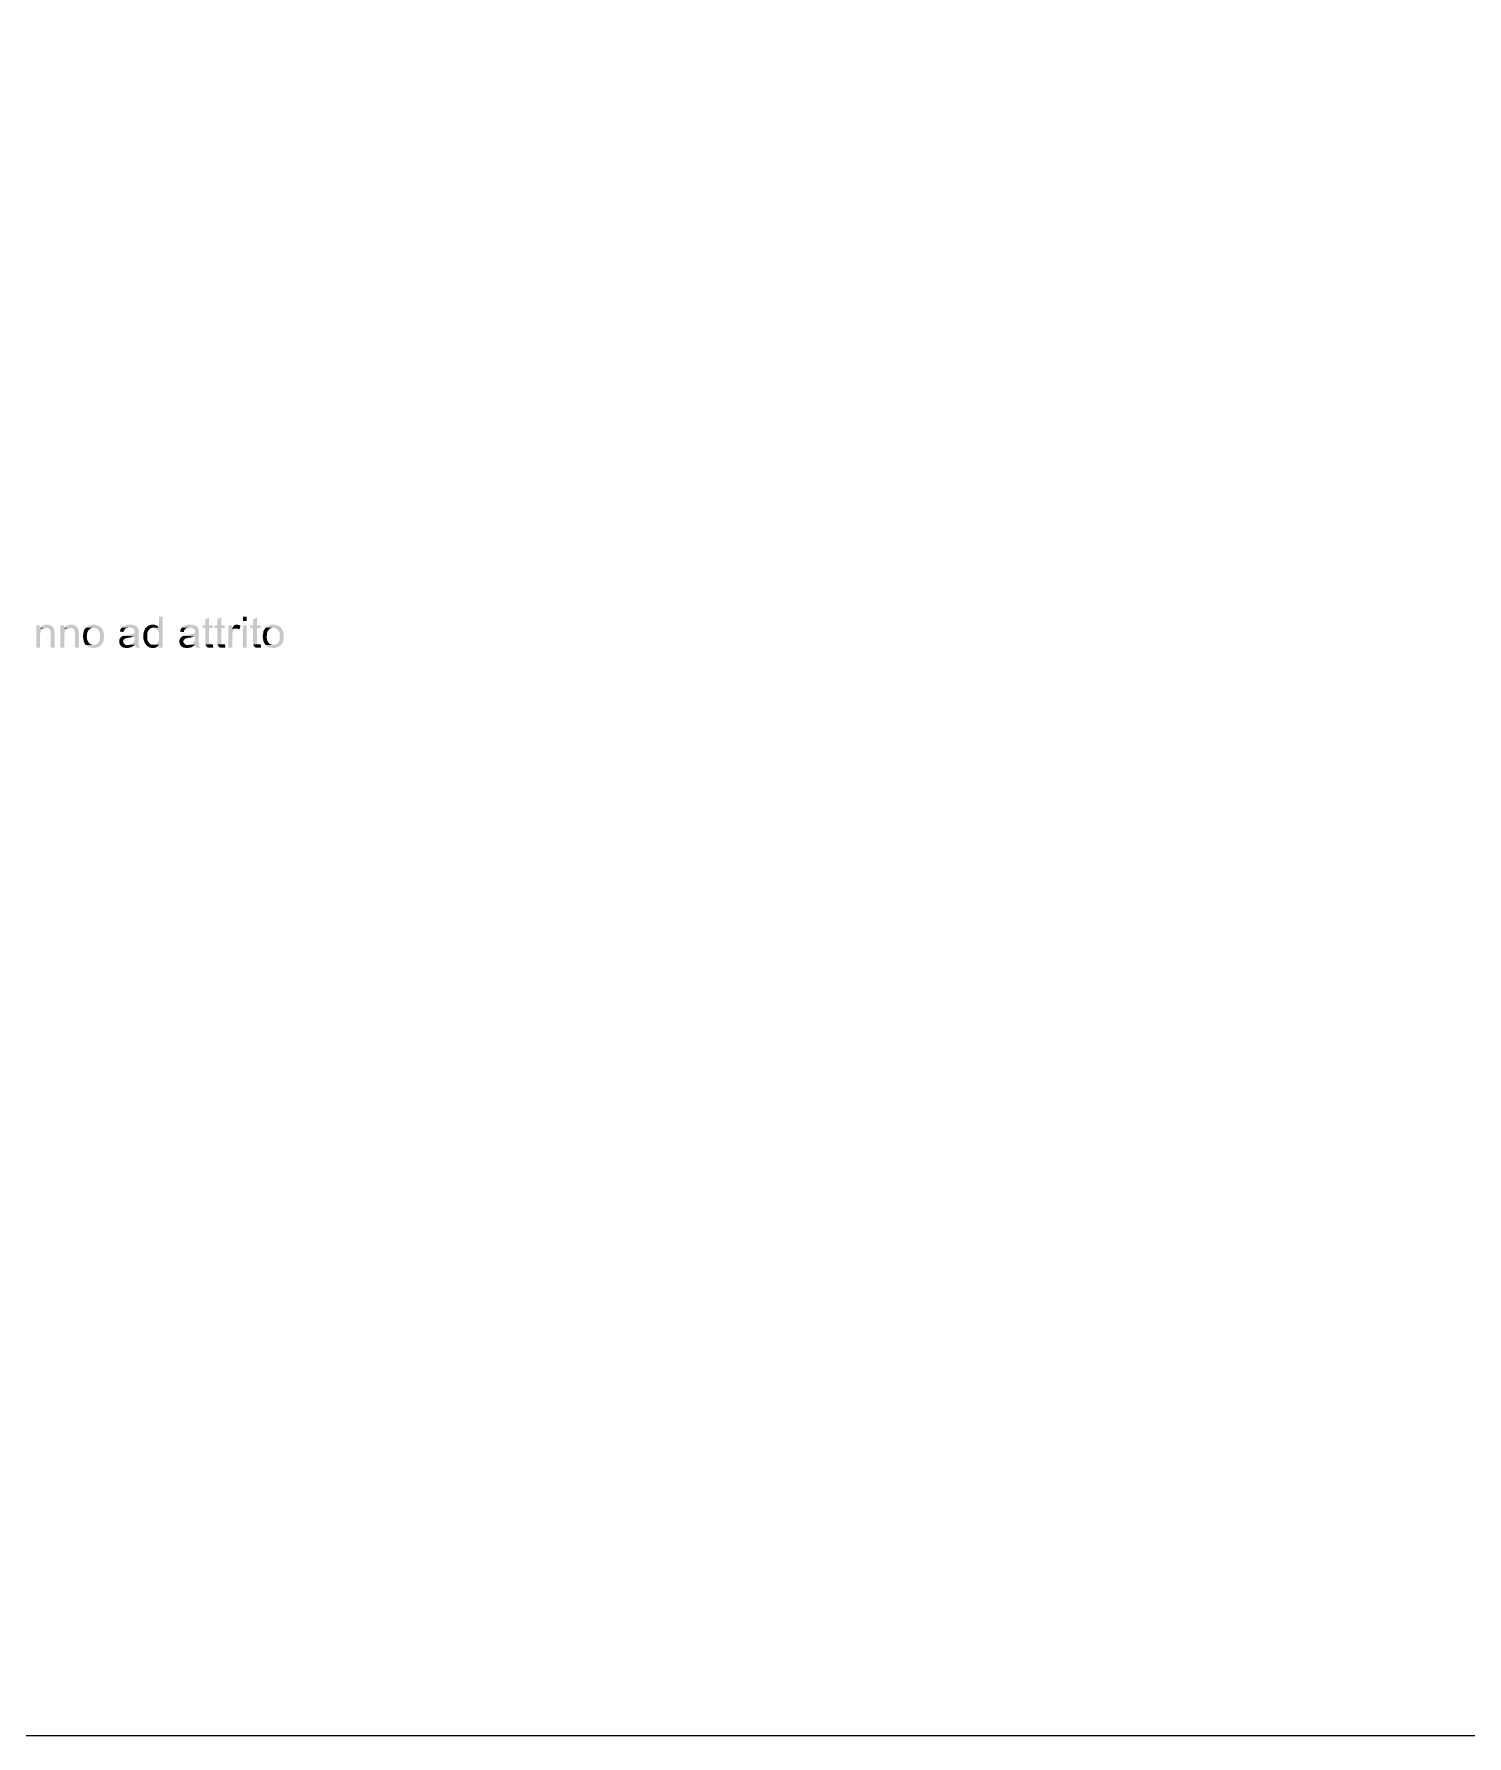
# Model space of a CAD drawing. Header units: millimetres. Extents: x -35.3 to 0.3, y 0.4 to 20.6.
# Drawn here: x -30.95 to -26.6, y 0.38 to 5.54 of the extents above; entities that cross this region are included whole.
import ezdxf

# ---------------------------------------------------------------- set-up
doc = ezdxf.new("R2010")
doc.units = ezdxf.units.MM
doc.layers.add('PDF _Geometria', color=7, linetype='Continuous')
doc.layers.add('PDF _Riempimenti solidi', color=7, linetype='Continuous')

msp = doc.modelspace()

# ---------------------------------------------------------------- hatches: boundary and pattern name
at = {"layer": 'PDF _Riempimenti solidi', "transparency": 33554559}
for points in [[(-30.556, 3.7777), (-30.5677, 3.7777), (-30.5677, 3.7443), (-30.5852, 3.7443), (-30.5827, 3.7443), (-30.5802, 3.7435), (-30.5777, 3.7427), (-30.576, 3.741), (-30.5735, 3.7393), (-30.571, 3.7368), (-30.5702, 3.7352), (-30.5693, 3.7335), (-30.5685, 3.731), (-30.5677, 3.7285), (-30.5668, 3.726), (-30.5668, 3.7093), (-30.5677, 3.7068), (-30.5685, 3.7043), (-30.5693, 3.7018), (-30.5702, 3.7002), (-30.5735, 3.6968), (-30.5752, 3.6952), (-30.5777, 3.6935), (-30.5793, 3.6927), (-30.5668, 3.6927), (-30.5668, 3.6843), (-30.556, 3.6843)], [(-30.4152, 3.776), (-30.4268, 3.7693), (-30.4268, 3.7518), (-30.4352, 3.7518), (-30.4352, 3.7435), (-30.4268, 3.7435), (-30.4268, 3.6968), (-30.426, 3.6943), (-30.4093, 3.6943), (-30.411, 3.6943), (-30.4127, 3.6952), (-30.4135, 3.6952), (-30.4152, 3.6968), (-30.4152, 3.7435), (-30.4043, 3.7435), (-30.4043, 3.7518), (-30.4152, 3.7518)], [(-30.3785, 3.776), (-30.3902, 3.7693), (-30.3902, 3.7518), (-30.3985, 3.7518), (-30.3985, 3.7435), (-30.3902, 3.7435), (-30.3902, 3.6968), (-30.3893, 3.6943), (-30.3727, 3.6943), (-30.3743, 3.6943), (-30.376, 3.6952), (-30.3768, 3.6952), (-30.3785, 3.6968), (-30.3785, 3.7435), (-30.3677, 3.7435), (-30.3677, 3.7518), (-30.3785, 3.7518)], [(-30.301, 3.7652), (-30.301, 3.7777), (-30.3127, 3.7777), (-30.3127, 3.7652)], [(-30.2702, 3.776), (-30.2818, 3.7693), (-30.2818, 3.7518), (-30.2902, 3.7518), (-30.2902, 3.7435), (-30.2818, 3.7435), (-30.2818, 3.6968), (-30.281, 3.6943), (-30.2643, 3.6943), (-30.266, 3.6943), (-30.2677, 3.6952), (-30.2685, 3.6952), (-30.2702, 3.6968), (-30.2702, 3.7435), (-30.2593, 3.7435), (-30.2593, 3.7518), (-30.2702, 3.7518)], [(-30.9285, 3.7518), (-30.9393, 3.7518), (-30.9393, 3.6843), (-30.9277, 3.6843), (-30.9277, 3.726), (-30.9268, 3.7293), (-30.926, 3.7318), (-30.926, 3.7343), (-30.9243, 3.736), (-30.9235, 3.7377), (-30.9218, 3.7393), (-30.9193, 3.741), (-30.9168, 3.7427), (-30.9285, 3.7427)], [(-30.9268, 3.7443), (-30.9285, 3.7427), (-30.9168, 3.7427), (-30.9143, 3.7435), (-30.9093, 3.7435)], [(-30.9068, 3.7535), (-30.9127, 3.7535), (-30.9152, 3.7527), (-30.9177, 3.7518), (-30.9193, 3.751), (-30.9218, 3.7493), (-30.9235, 3.7485), (-30.9252, 3.7468), (-30.9268, 3.7443), (-30.9093, 3.7435), (-30.906, 3.7435), (-30.9035, 3.7427), (-30.9018, 3.7418), (-30.8993, 3.7402), (-30.8977, 3.7385), (-30.8968, 3.736), (-30.896, 3.7343), (-30.896, 3.7318), (-30.8952, 3.7285), (-30.8952, 3.6843), (-30.8835, 3.6843), (-30.8835, 3.7268), (-30.8843, 3.7302), (-30.8843, 3.7368), (-30.8852, 3.7385), (-30.886, 3.741), (-30.8868, 3.7435), (-30.8885, 3.746), (-30.8893, 3.7468), (-30.891, 3.7485), (-30.8935, 3.7502), (-30.896, 3.7518), (-30.8968, 3.7518), (-30.8993, 3.7527), (-30.9018, 3.7535), (-30.9043, 3.7535)], [(-30.8552, 3.7518), (-30.866, 3.7518), (-30.866, 3.6843), (-30.8543, 3.6843), (-30.8543, 3.726), (-30.8535, 3.7293), (-30.8527, 3.7318), (-30.8527, 3.7343), (-30.851, 3.736), (-30.8502, 3.7377), (-30.8485, 3.7393), (-30.846, 3.741), (-30.8435, 3.7427), (-30.8552, 3.7427)], [(-30.8535, 3.7443), (-30.8552, 3.7427), (-30.8435, 3.7427), (-30.841, 3.7435), (-30.836, 3.7435)], [(-30.8335, 3.7535), (-30.8393, 3.7535), (-30.8418, 3.7527), (-30.8443, 3.7518), (-30.846, 3.751), (-30.8485, 3.7493), (-30.8502, 3.7485), (-30.8518, 3.7468), (-30.8535, 3.7443), (-30.836, 3.7435), (-30.8327, 3.7435), (-30.8302, 3.7427), (-30.8285, 3.7418), (-30.826, 3.7402), (-30.8243, 3.7385), (-30.8235, 3.736), (-30.8227, 3.7343), (-30.8227, 3.7318), (-30.8218, 3.7285), (-30.8218, 3.6843), (-30.8102, 3.6843), (-30.8102, 3.7268), (-30.811, 3.7302), (-30.811, 3.7368), (-30.8118, 3.7385), (-30.8127, 3.741), (-30.8135, 3.7435), (-30.8152, 3.746), (-30.8177, 3.7485), (-30.8202, 3.7502), (-30.8227, 3.7518), (-30.8235, 3.7518), (-30.8285, 3.7535), (-30.831, 3.7535)], [(-30.7885, 3.7443), (-30.7902, 3.7427), (-30.7918, 3.741), (-30.7927, 3.7385), (-30.7943, 3.7368), (-30.796, 3.7318), (-30.796, 3.7293), (-30.7968, 3.7268), (-30.7968, 3.7243), (-30.7977, 3.721), (-30.7977, 3.7152), (-30.7968, 3.7118), (-30.7968, 3.7093), (-30.796, 3.7068), (-30.796, 3.7043), (-30.7952, 3.7018), (-30.7935, 3.6993), (-30.7927, 3.6977), (-30.7918, 3.6952), (-30.7902, 3.6935), (-30.7885, 3.6918), (-30.766, 3.6927), (-30.7693, 3.6927), (-30.7718, 3.6935), (-30.7743, 3.6943), (-30.776, 3.6952), (-30.7785, 3.6968), (-30.7802, 3.6985), (-30.781, 3.701), (-30.7827, 3.7027), (-30.7835, 3.7043), (-30.7852, 3.7093), (-30.7852, 3.7118), (-30.786, 3.7152), (-30.786, 3.7185), (-30.7852, 3.7218), (-30.7852, 3.7268), (-30.7835, 3.7318), (-30.7827, 3.7343), (-30.781, 3.736), (-30.7802, 3.7377), (-30.7793, 3.7385), (-30.7777, 3.7402), (-30.7752, 3.7418), (-30.7735, 3.7427), (-30.771, 3.7435), (-30.7685, 3.7443), (-30.766, 3.7443)], [(-30.766, 3.7535), (-30.771, 3.7535), (-30.7735, 3.7527), (-30.776, 3.7518), (-30.7785, 3.751), (-30.781, 3.7502), (-30.7827, 3.7493), (-30.7852, 3.7477), (-30.7868, 3.746), (-30.7885, 3.7443), (-30.7652, 3.7443), (-30.7618, 3.7435), (-30.7602, 3.7435), (-30.7577, 3.7427), (-30.7552, 3.741), (-30.7518, 3.7377), (-30.7502, 3.736), (-30.7493, 3.7343), (-30.7477, 3.7318), (-30.7468, 3.7302), (-30.7468, 3.7277), (-30.746, 3.7243), (-30.746, 3.7118), (-30.7468, 3.7093), (-30.7468, 3.7068), (-30.7477, 3.7043), (-30.7493, 3.7027), (-30.7502, 3.7002), (-30.7518, 3.6985), (-30.7518, 3.6977), (-30.7543, 3.696), (-30.756, 3.6952), (-30.7585, 3.6935), (-30.761, 3.6927), (-30.766, 3.6927), (-30.7885, 3.6918), (-30.7868, 3.6902), (-30.7852, 3.6885), (-30.7827, 3.6877), (-30.781, 3.686), (-30.7785, 3.6852), (-30.776, 3.6843), (-30.7735, 3.6835), (-30.771, 3.6835), (-30.7685, 3.6827), (-30.7618, 3.6827), (-30.7585, 3.6835), (-30.756, 3.6843), (-30.7543, 3.6852), (-30.7518, 3.686), (-30.7493, 3.6868), (-30.7485, 3.6877), (-30.746, 3.6893), (-30.7443, 3.6902), (-30.7427, 3.6927), (-30.741, 3.6943), (-30.7393, 3.696), (-30.7377, 3.6985), (-30.7368, 3.701), (-30.736, 3.7027), (-30.7352, 3.7052), (-30.7352, 3.7077), (-30.7343, 3.7102), (-30.7343, 3.7268), (-30.7352, 3.7293), (-30.736, 3.7318), (-30.7368, 3.7343), (-30.7377, 3.7368), (-30.7385, 3.7385), (-30.7402, 3.741), (-30.741, 3.7427), (-30.7427, 3.7443), (-30.7443, 3.746), (-30.7468, 3.7477), (-30.7485, 3.7493), (-30.751, 3.7502), (-30.7527, 3.751), (-30.7552, 3.7518), (-30.7577, 3.7527), (-30.7602, 3.7535), (-30.7627, 3.7535)], [(-30.6777, 3.7193), (-30.6793, 3.7177), (-30.681, 3.7177), (-30.6827, 3.7152), (-30.6843, 3.7135), (-30.686, 3.711), (-30.686, 3.7102), (-30.6877, 3.7077), (-30.6877, 3.6993), (-30.6868, 3.6968), (-30.686, 3.6943), (-30.6852, 3.6918), (-30.6818, 3.6885), (-30.6818, 3.6877), (-30.6802, 3.6868), (-30.6777, 3.6852), (-30.6752, 3.6843), (-30.6735, 3.6835), (-30.6702, 3.6835), (-30.6677, 3.6827), (-30.6618, 3.6827), (-30.6593, 3.6835), (-30.6568, 3.6835), (-30.6543, 3.6843), (-30.6518, 3.6852), (-30.651, 3.6852), (-30.6485, 3.6868), (-30.6468, 3.6877), (-30.6443, 3.6893), (-30.6418, 3.691), (-30.6618, 3.6918), (-30.666, 3.6918), (-30.6685, 3.6927), (-30.6702, 3.6935), (-30.6718, 3.6952), (-30.6727, 3.696), (-30.6743, 3.6977), (-30.6752, 3.7002), (-30.676, 3.7027), (-30.676, 3.7035), (-30.6752, 3.706), (-30.6743, 3.7077), (-30.6735, 3.7085), (-30.6718, 3.7102), (-30.6693, 3.7118), (-30.6677, 3.7127), (-30.666, 3.7127), (-30.6593, 3.7143), (-30.6552, 3.7143), (-30.6518, 3.7152), (-30.6493, 3.716), (-30.6468, 3.7168), (-30.6443, 3.7168), (-30.641, 3.7185)], [(-30.681, 3.7443), (-30.6818, 3.7427), (-30.6835, 3.7402), (-30.6843, 3.7385), (-30.6852, 3.736), (-30.686, 3.7327), (-30.6743, 3.731), (-30.6743, 3.7335), (-30.6735, 3.736), (-30.6718, 3.7377), (-30.6702, 3.7402), (-30.6677, 3.7427), (-30.6652, 3.7435), (-30.6627, 3.7435), (-30.6602, 3.7443), (-30.6568, 3.7443)], [(-30.6552, 3.7535), (-30.6635, 3.7535), (-30.6685, 3.7518), (-30.671, 3.751), (-30.6727, 3.7502), (-30.6752, 3.7493), (-30.6777, 3.7477), (-30.6793, 3.746), (-30.681, 3.7443), (-30.6527, 3.7443), (-30.6502, 3.7435), (-30.6477, 3.7427), (-30.646, 3.7418), (-30.6443, 3.7402), (-30.6435, 3.7402), (-30.6427, 3.7385), (-30.641, 3.736), (-30.641, 3.7277), (-30.6443, 3.726), (-30.6468, 3.726), (-30.6493, 3.7252), (-30.6518, 3.7252), (-30.6543, 3.7243), (-30.6577, 3.7235), (-30.661, 3.7235), (-30.6643, 3.7227), (-30.6668, 3.7227), (-30.6693, 3.7218), (-30.6718, 3.7218), (-30.6727, 3.721), (-30.6752, 3.7202), (-30.6777, 3.7193), (-30.641, 3.7185), (-30.641, 3.7068), (-30.6418, 3.7043), (-30.6427, 3.7027), (-30.6427, 3.7018), (-30.6443, 3.7002), (-30.646, 3.6977), (-30.6477, 3.696), (-30.6502, 3.6943), (-30.6518, 3.6935), (-30.6543, 3.6927), (-30.6402, 3.6927), (-30.6393, 3.6918), (-30.6393, 3.6893), (-30.6377, 3.6843), (-30.6252, 3.6843), (-30.626, 3.6852), (-30.6285, 3.6927), (-30.6285, 3.6993), (-30.6293, 3.7018), (-30.6293, 3.7385), (-30.6302, 3.7393), (-30.631, 3.7427), (-30.6318, 3.7443), (-30.6335, 3.7468), (-30.636, 3.7493), (-30.6385, 3.7502), (-30.641, 3.7518), (-30.6427, 3.7518), (-30.6443, 3.7527), (-30.6468, 3.7535), (-30.6527, 3.7535)], [(-30.586, 3.7535), (-30.5918, 3.7535), (-30.5943, 3.7527), (-30.5993, 3.751), (-30.6018, 3.7485), (-30.6043, 3.7468), (-30.606, 3.7452), (-30.6077, 3.7435), (-30.6093, 3.7418), (-30.6102, 3.7393), (-30.6118, 3.7368), (-30.6118, 3.736), (-30.6135, 3.731), (-30.6135, 3.7285), (-30.6143, 3.726), (-30.6143, 3.7235), (-30.6152, 3.721), (-30.6152, 3.7177), (-30.6143, 3.7143), (-30.6143, 3.7093), (-30.6118, 3.7018), (-30.611, 3.7002), (-30.611, 3.6985), (-30.6093, 3.6968), (-30.606, 3.6918), (-30.5843, 3.6927), (-30.5893, 3.6927), (-30.5918, 3.6935), (-30.5935, 3.6952), (-30.596, 3.6968), (-30.5977, 3.6985), (-30.5985, 3.7002), (-30.6002, 3.7027), (-30.601, 3.7043), (-30.6027, 3.7093), (-30.6027, 3.7277), (-30.601, 3.7327), (-30.5993, 3.736), (-30.5977, 3.7377), (-30.596, 3.7393), (-30.5943, 3.741), (-30.5927, 3.7427), (-30.5902, 3.7435), (-30.5877, 3.7443), (-30.5677, 3.7443), (-30.5693, 3.746), (-30.571, 3.7485), (-30.5727, 3.7502), (-30.5752, 3.751), (-30.576, 3.7518), (-30.5785, 3.7527), (-30.581, 3.7535), (-30.5835, 3.7535)], [(-30.4952, 3.7193), (-30.4968, 3.7177), (-30.4985, 3.7177), (-30.5002, 3.7152), (-30.5018, 3.7135), (-30.5035, 3.711), (-30.5035, 3.7102), (-30.5052, 3.7077), (-30.5052, 3.6993), (-30.5027, 3.6918), (-30.501, 3.6902), (-30.4993, 3.6885), (-30.4993, 3.6877), (-30.4977, 3.6868), (-30.4952, 3.6852), (-30.4927, 3.6843), (-30.491, 3.6835), (-30.4877, 3.6835), (-30.4852, 3.6827), (-30.4793, 3.6827), (-30.4768, 3.6835), (-30.4743, 3.6835), (-30.4693, 3.6852), (-30.4685, 3.6852), (-30.466, 3.6868), (-30.4643, 3.6877), (-30.4618, 3.6893), (-30.4593, 3.691), (-30.4793, 3.6918), (-30.4835, 3.6918), (-30.486, 3.6927), (-30.4877, 3.6935), (-30.4902, 3.696), (-30.4918, 3.6977), (-30.4927, 3.7002), (-30.4935, 3.7027), (-30.4935, 3.7035), (-30.4927, 3.706), (-30.4918, 3.7077), (-30.491, 3.7085), (-30.4893, 3.7102), (-30.4868, 3.7118), (-30.4852, 3.7127), (-30.4835, 3.7127), (-30.4802, 3.7135), (-30.4768, 3.7143), (-30.4727, 3.7143), (-30.4693, 3.7152), (-30.4668, 3.716), (-30.4643, 3.7168), (-30.4618, 3.7168), (-30.4602, 3.7177), (-30.4585, 3.7185)], [(-30.4985, 3.7443), (-30.4993, 3.7427), (-30.501, 3.7402), (-30.5018, 3.7385), (-30.5027, 3.736), (-30.5035, 3.7327), (-30.4918, 3.731), (-30.4918, 3.7335), (-30.491, 3.736), (-30.4893, 3.7377), (-30.4877, 3.7402), (-30.4868, 3.741), (-30.4852, 3.7427), (-30.4827, 3.7435), (-30.4802, 3.7435), (-30.4777, 3.7443), (-30.4743, 3.7443)], [(-30.4727, 3.7535), (-30.481, 3.7535), (-30.4835, 3.7527), (-30.4885, 3.751), (-30.4902, 3.7502), (-30.4927, 3.7493), (-30.4952, 3.7477), (-30.4985, 3.7443), (-30.4702, 3.7443), (-30.4677, 3.7435), (-30.4652, 3.7427), (-30.4635, 3.7418), (-30.4618, 3.7402), (-30.461, 3.7402), (-30.4602, 3.7385), (-30.4585, 3.736), (-30.4585, 3.7277), (-30.4602, 3.7268), (-30.4618, 3.726), (-30.4643, 3.726), (-30.4668, 3.7252), (-30.4693, 3.7252), (-30.4718, 3.7243), (-30.4752, 3.7235), (-30.4785, 3.7235), (-30.4818, 3.7227), (-30.4843, 3.7227), (-30.4868, 3.7218), (-30.4893, 3.7218), (-30.4902, 3.721), (-30.4952, 3.7193), (-30.4585, 3.7185), (-30.4585, 3.7068), (-30.4593, 3.7043), (-30.4602, 3.7027), (-30.4602, 3.7018), (-30.4618, 3.7002), (-30.4635, 3.6977), (-30.4652, 3.696), (-30.4677, 3.6943), (-30.4693, 3.6935), (-30.4718, 3.6927), (-30.4577, 3.6927), (-30.4568, 3.6918), (-30.4568, 3.6893), (-30.4552, 3.6843), (-30.4427, 3.6843), (-30.4435, 3.6852), (-30.4443, 3.6877), (-30.4452, 3.6902), (-30.446, 3.6927), (-30.446, 3.6993), (-30.4468, 3.7018), (-30.4468, 3.7385), (-30.4477, 3.7393), (-30.4485, 3.7427), (-30.4493, 3.7443), (-30.451, 3.7468), (-30.4518, 3.7477), (-30.4535, 3.7493), (-30.456, 3.7502), (-30.4585, 3.7518), (-30.4602, 3.7518), (-30.4618, 3.7527), (-30.4643, 3.7535), (-30.4702, 3.7535)], [(-30.346, 3.7518), (-30.3568, 3.7518), (-30.3568, 3.6843), (-30.3452, 3.6843), (-30.3452, 3.726), (-30.3443, 3.7285), (-30.3443, 3.731), (-30.3435, 3.7335), (-30.3418, 3.736), (-30.341, 3.7377), (-30.3393, 3.7393), (-30.3368, 3.741), (-30.3352, 3.7418), (-30.3318, 3.7418), (-30.346, 3.7418)], [(-30.3318, 3.7535), (-30.3343, 3.7535), (-30.3368, 3.7527), (-30.3393, 3.751), (-30.3402, 3.751), (-30.3418, 3.7493), (-30.3427, 3.7468), (-30.3443, 3.7452), (-30.346, 3.7418), (-30.331, 3.7418), (-30.3285, 3.741), (-30.3235, 3.7393), (-30.3202, 3.7502), (-30.3218, 3.751), (-30.3243, 3.7527), (-30.3268, 3.7527), (-30.3293, 3.7535)], [(-30.301, 3.6843), (-30.301, 3.7518), (-30.3127, 3.7518), (-30.3127, 3.6843)], [(-30.2435, 3.7443), (-30.2452, 3.7427), (-30.2468, 3.741), (-30.2477, 3.7385), (-30.2493, 3.7368), (-30.2502, 3.7343), (-30.251, 3.7318), (-30.251, 3.7293), (-30.2518, 3.7268), (-30.2518, 3.7243), (-30.2527, 3.721), (-30.2527, 3.7152), (-30.2518, 3.7118), (-30.2518, 3.7093), (-30.251, 3.7068), (-30.251, 3.7043), (-30.2502, 3.7018), (-30.2485, 3.6993), (-30.2477, 3.6977), (-30.2468, 3.6952), (-30.2452, 3.6935), (-30.2435, 3.6918), (-30.221, 3.6927), (-30.2243, 3.6927), (-30.2268, 3.6935), (-30.2293, 3.6943), (-30.231, 3.6952), (-30.2335, 3.6968), (-30.2352, 3.6985), (-30.236, 3.701), (-30.2377, 3.7027), (-30.2385, 3.7043), (-30.2402, 3.7093), (-30.2402, 3.7118), (-30.241, 3.7152), (-30.241, 3.7185), (-30.2402, 3.7218), (-30.2402, 3.7268), (-30.2377, 3.7343), (-30.236, 3.736), (-30.2352, 3.7377), (-30.2343, 3.7385), (-30.2327, 3.7402), (-30.2302, 3.7418), (-30.2285, 3.7427), (-30.226, 3.7435), (-30.2235, 3.7443), (-30.221, 3.7443)], [(-30.221, 3.7535), (-30.226, 3.7535), (-30.231, 3.7518), (-30.2335, 3.751), (-30.236, 3.7502), (-30.2377, 3.7493), (-30.2402, 3.7477), (-30.2418, 3.746), (-30.2435, 3.7443), (-30.2202, 3.7443), (-30.2168, 3.7435), (-30.2152, 3.7435), (-30.2127, 3.7427), (-30.2102, 3.741), (-30.2068, 3.7377), (-30.2052, 3.736), (-30.2043, 3.7343), (-30.2027, 3.7318), (-30.2018, 3.7302), (-30.2018, 3.7277), (-30.201, 3.7243), (-30.201, 3.7118), (-30.2018, 3.7093), (-30.2018, 3.7068), (-30.2027, 3.7043), (-30.2043, 3.7027), (-30.2052, 3.7002), (-30.2068, 3.6985), (-30.2068, 3.6977), (-30.2093, 3.696), (-30.211, 3.6952), (-30.2135, 3.6935), (-30.216, 3.6927), (-30.221, 3.6927), (-30.2435, 3.6918), (-30.2418, 3.6902), (-30.2402, 3.6885), (-30.2377, 3.6877), (-30.236, 3.686), (-30.2335, 3.6852), (-30.231, 3.6843), (-30.2285, 3.6835), (-30.226, 3.6835), (-30.2235, 3.6827), (-30.2168, 3.6827), (-30.2135, 3.6835), (-30.211, 3.6843), (-30.2093, 3.6852), (-30.2068, 3.686), (-30.2043, 3.6868), (-30.2035, 3.6877), (-30.201, 3.6893), (-30.1993, 3.6902), (-30.1977, 3.6927), (-30.196, 3.6943), (-30.1943, 3.696), (-30.1927, 3.6985), (-30.1918, 3.701), (-30.191, 3.7027), (-30.1902, 3.7052), (-30.1902, 3.7077), (-30.1893, 3.7102), (-30.1893, 3.7268), (-30.1927, 3.7368), (-30.1935, 3.7385), (-30.1952, 3.741), (-30.196, 3.7427), (-30.1977, 3.7443), (-30.1993, 3.746), (-30.2018, 3.7477), (-30.2035, 3.7493), (-30.206, 3.7502), (-30.2077, 3.751), (-30.2102, 3.7518), (-30.2127, 3.7527), (-30.2152, 3.7535), (-30.2177, 3.7535)], [(-30.6543, 3.6927), (-30.6568, 3.6927), (-30.6593, 3.6918), (-30.6618, 3.6918), (-30.6418, 3.691), (-30.6402, 3.6927)], [(-30.5793, 3.6927), (-30.5843, 3.6927), (-30.606, 3.6918), (-30.6027, 3.6885), (-30.6002, 3.6877), (-30.6002, 3.6868), (-30.5977, 3.686), (-30.596, 3.6843), (-30.5935, 3.6835), (-30.591, 3.6835), (-30.5885, 3.6827), (-30.5827, 3.6827), (-30.5802, 3.6835), (-30.5777, 3.6835), (-30.576, 3.6852), (-30.5735, 3.686), (-30.5718, 3.6877), (-30.5702, 3.6885), (-30.5685, 3.691), (-30.5668, 3.6927)], [(-30.4718, 3.6927), (-30.4743, 3.6927), (-30.4768, 3.6918), (-30.4793, 3.6918), (-30.4593, 3.691), (-30.4577, 3.6927)], [(-30.4043, 3.6943), (-30.426, 3.6943), (-30.426, 3.6918), (-30.4252, 3.691), (-30.4243, 3.6885), (-30.421, 3.6852), (-30.4193, 3.6843), (-30.4168, 3.6843), (-30.4143, 3.6835), (-30.4077, 3.6835), (-30.4052, 3.6843), (-30.4027, 3.6843)], [(-30.3677, 3.6943), (-30.3893, 3.6943), (-30.3893, 3.6918), (-30.3885, 3.691), (-30.3877, 3.6885), (-30.386, 3.6868), (-30.3843, 3.6852), (-30.3827, 3.6843), (-30.3802, 3.6843), (-30.3777, 3.6835), (-30.371, 3.6835), (-30.3685, 3.6843), (-30.366, 3.6843)], [(-30.2593, 3.6943), (-30.281, 3.6943), (-30.281, 3.6918), (-30.2802, 3.691), (-30.2793, 3.6885), (-30.276, 3.6852), (-30.2743, 3.6843), (-30.2718, 3.6843), (-30.2693, 3.6835), (-30.2627, 3.6835), (-30.2602, 3.6843), (-30.2577, 3.6843)]]:
    msp.add_hatch(color=256, dxfattribs=at).paths.add_polyline_path(points)

# ---------------------------------------------------------------- linework, layer by layer
at = {"layer": 'PDF _Geometria', "lineweight": 25}
msp.add_lwpolyline([(-35.3452, 0.3843), (-35.3452, 19.6618), (0.259, 19.6618), (0.259, 0.3843)], close=True, dxfattribs=at)

doc.saveas('drawing.dxf')
